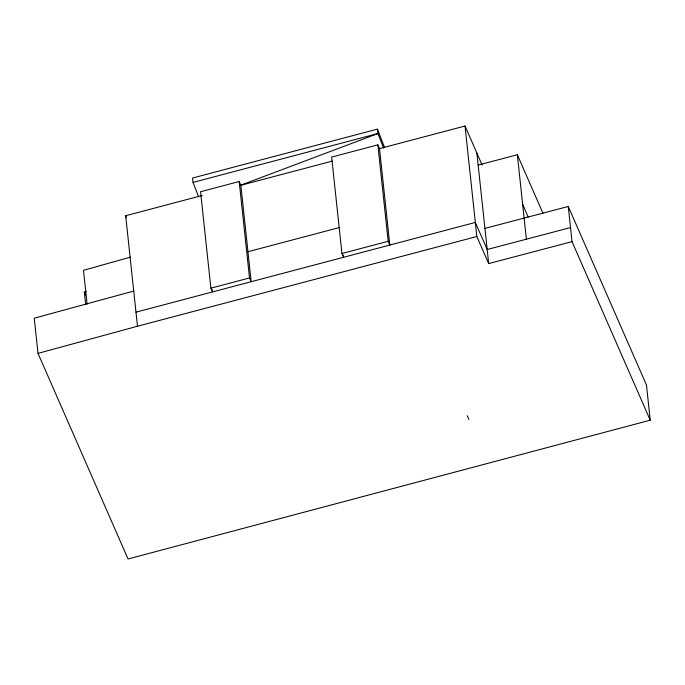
<?xml version="1.0" encoding="UTF-8"?>
<svg xmlns="http://www.w3.org/2000/svg" width="685" height="685" viewBox="0 0 685 685"><rect width="100%" height="100%" fill="white"/><g stroke="black" fill="none" stroke-linecap="round" stroke-linejoin="round"><path stroke-width="1.03" d="M240.041 185.472L377.914 133.532L377.435 129.114L192.553 178.031L193.024 182.415L198.59 196.715M130.612 257.098L83.493 270.318L87.098 304.063M133.721 291.056L34.25 318.2L38.009 353.374L128.061 558.986L650.228 420.188L646.469 385.013L568.267 206.468L484.929 228.405M38.009 353.374L137.488 326.231L476.837 236.513L488.688 263.579L572.035 241.642L650.228 420.188M193.024 182.415L377.914 133.532L383.54 147.994M239.202 181.516L249.511 277.956L251.164 281.706L240.855 185.275L239.202 181.516L200.577 191.731L210.877 288.162L212.538 291.921L212.307 289.806M377.872 144.86L388.172 241.291L389.825 245.05L379.524 148.619L377.872 144.86L331.643 157.079L341.952 253.51L343.605 257.269L343.382 255.154M137.488 326.231L125.672 215.724L202.229 195.49M240.855 185.275L332.276 161.112M379.524 148.619L465.029 126.014L482.094 164.991M247.961 251.72L339.375 227.548M210.877 288.162L249.511 277.956M341.952 253.51L388.172 241.291M135.981 312.163L475.33 222.445L487.181 249.511L570.528 227.574M478.164 165.076L517.346 154.759L542.965 213.258M85.668 304.551L84.332 292.093L86.267 291.587M522.646 204.344L528.195 217.017M467.23 415.718L468.874 419.477M125.672 215.724L126.528 217.676M377.435 129.114L384.593 147.618M84.332 292.093L85.377 295.038M568.267 206.468L572.035 241.642M517.346 154.759L526.371 239.193M476.88 153.072L488.688 263.579M465.029 126.014L476.837 236.513"/></g></svg>
